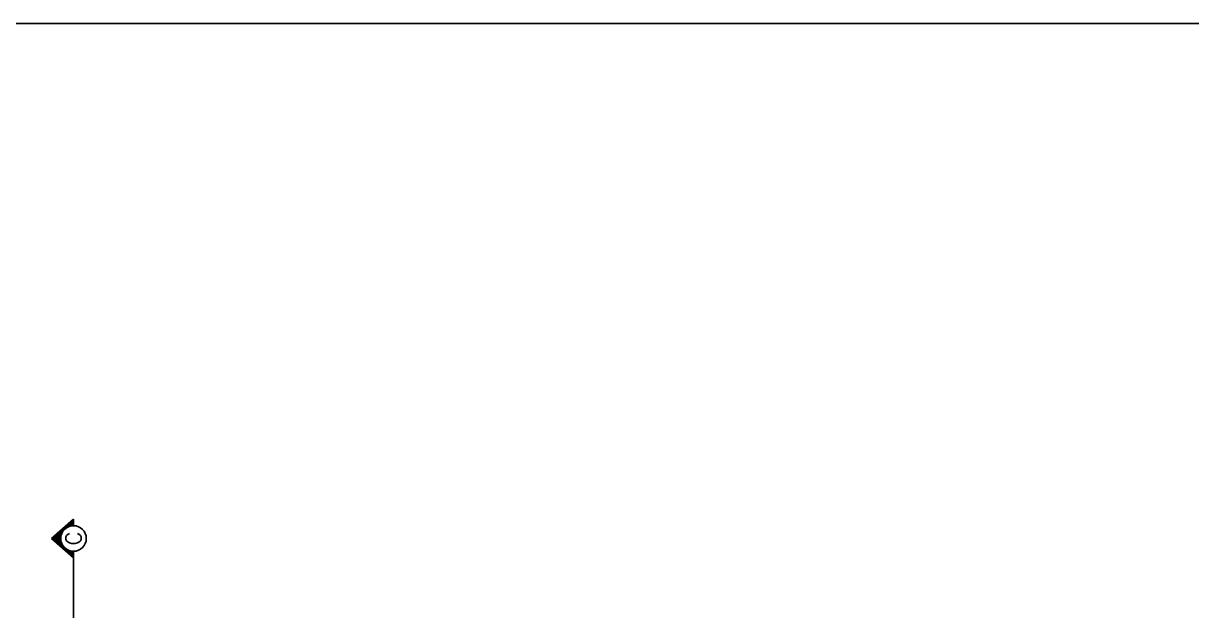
# Model space of a CAD drawing. Header units: millimetres. Extents: x 2698011 to 2856548, y 1019778 to 1210064.
# Drawn here: x 2794192 to 2817022, y 1177531 to 1189011 of the extents above; entities that cross this region are included whole.
import ezdxf
from ezdxf.enums import TextEntityAlignment as Align

# ---------------------------------------------------------------- set-up
doc = ezdxf.new("R2010")
doc.units = ezdxf.units.MM
doc.layers.add('.signos y marcas', color=9, linetype='Continuous')
doc.layers.add('LOTES', color=9, linetype='Continuous')
doc.styles.add('BGOTHL', font='romans.shx')

# ---------------------------------------------------------------- blocks, each defined once
blk = doc.blocks.new('A$C1FB93DB3')
at = {"layer": 'LOTES', "ltscale": 3}
blk.add_line((-21.026, -13.895), (-29.323, -99.117), dxfattribs=at)
blk = doc.blocks.new('*X97')
at = {"color": 0}
for p, q in [((-0.525, 0.179), (-0.525, 0.23)), ((-0.513, 0.19), (-0.513, 0.245)), ((-0.5, 0.2), (-0.5, 0.259)), ((-0.488, 0.209), (-0.488, 0.273)), ((-0.475, 0.217), (-0.475, 0.288)), ((-0.463, 0.223), (-0.463, 0.302)), ((-0.45, 0.229), (-0.45, 0.316)), ((-0.438, 0.234), (-0.438, 0.33)), ((-0.425, 0.238), (-0.425, 0.345)), ((-0.413, 0.242), (-0.413, 0.359)), ((-0.4, 0.245), (-0.4, 0.373)), ((-0.388, 0.247), (-0.388, 0.388)), ((-0.375, 0.249), (-0.375, 0.402)), ((-0.362, 0.25), (-0.362, 0.416)), ((-0.35, 0.25), (-0.35, 0.43)), ((-0.338, 0.25), (-0.338, 0.416)), ((-0.325, 0.249), (-0.325, 0.402)), ((-0.312, 0.247), (-0.312, 0.388)), ((-0.3, 0.245), (-0.3, 0.373)), ((-0.287, 0.242), (-0.287, 0.359)), ((-0.275, 0.238), (-0.275, 0.345)), ((-0.263, 0.234), (-0.263, 0.33)), ((-0.25, 0.229), (-0.25, 0.316)), ((-0.237, 0.223), (-0.237, 0.302)), ((-0.225, 0.217), (-0.225, 0.288)), ((-0.212, 0.209), (-0.212, 0.273)), ((-0.2, 0.2), (-0.2, 0.259)), ((-0.188, 0.19), (-0.188, 0.245)), ((-0.175, 0.179), (-0.175, 0.23)), ((-0.725, 0), (-0.725, 0.002)), ((-0.713, 0), (-0.713, 0.016)), ((-0.7, 0), (-0.7, 0.03)), ((-0.688, 0), (-0.688, 0.045)), ((-0.675, 0), (-0.675, 0.059)), ((-0.663, 0), (-0.663, 0.073)), ((-0.65, 0), (-0.65, 0.088)), ((-0.638, 0), (-0.638, 0.102)), ((-0.625, 0), (-0.625, 0.116)), ((-0.613, 0), (-0.613, 0.13)), ((-0.6, 0), (-0.6, 0.145)), ((-0.588, 0.078), (-0.588, 0.159)), ((-0.575, 0.109), (-0.575, 0.173)), ((-0.563, 0.132), (-0.563, 0.188)), ((-0.55, 0.15), (-0.55, 0.202)), ((-0.538, 0.165), (-0.538, 0.216)), ((-0.163, 0.165), (-0.163, 0.216)), ((-0.15, 0.15), (-0.15, 0.202)), ((-0.138, 0.132), (-0.138, 0.188)), ((-0.125, 0.109), (-0.125, 0.173)), ((-0.113, 0.078), (-0.113, 0.159)), ((-0.1, 0), (-0.1, 0.145)), ((-0.087, 0), (-0.087, 0.13)), ((-0.075, 0), (-0.075, 0.116)), ((-0.062, 0), (-0.062, 0.102)), ((-0.05, 0), (-0.05, 0.088)), ((-0.037, 0), (-0.037, 0.073)), ((-0.025, 0), (-0.025, 0.059)), ((-0.013, 0), (-0.013, 0.045)), ((0, 0), (0, 0.03)), ((0.013, 0), (0.013, 0.016)), ((0.025, 0), (0.025, 0.002))]:
    blk.add_line(p, q, dxfattribs=at)
blk = doc.blocks.new('CRT-DIRD')
at = {"color": 4}
for p, q in [((0.35, 0.43), (-0.027, 0)), ((0.727, 0), (0.35, 0.43)), ((-0.027, 0), (0.1, 0)), ((0.6, 0), (0.727, 0))]:
    blk.add_line(p, q, dxfattribs=at)
blk.add_circle((0.35, 0), 0.25, dxfattribs=at)
blk.add_blockref('*X97', (0.7, 0), dxfattribs=at)
at = {"color": 4, "style": 'BGOTHL'}
blk.add_attdef('CORTE', text='', height=0.3, dxfattribs=at).set_placement((0.35, -0.15), align=Align.CENTER)

msp = doc.modelspace()

# ---------------------------------------------------------------- linework, layer by layer
at = {"layer": '.signos y marcas'}
msp.add_lwpolyline([(2795171.718, 1177360.659), (2795171.718, 1178564.702), (2795171.718, 1178564.702)], dxfattribs=at)

# ---------------------------------------------------------------- block references
at = {"layer": '.signos y marcas', "xscale": 1000, "yscale": 1000, "zscale": 1000, "rotation": 90}
msp.add_blockref('CRT-DIRD', (2795171.711, 1178591.278), dxfattribs=at).add_auto_attribs({'CORTE': 'C'})
at = {"xscale": 1000, "yscale": 1000, "zscale": 1000, "rotation": 275.5607761118083}
msp.add_blockref('A$C1FB93DB3', (2843317.747, 1169430.057), dxfattribs=at)

doc.saveas('drawing.dxf')
